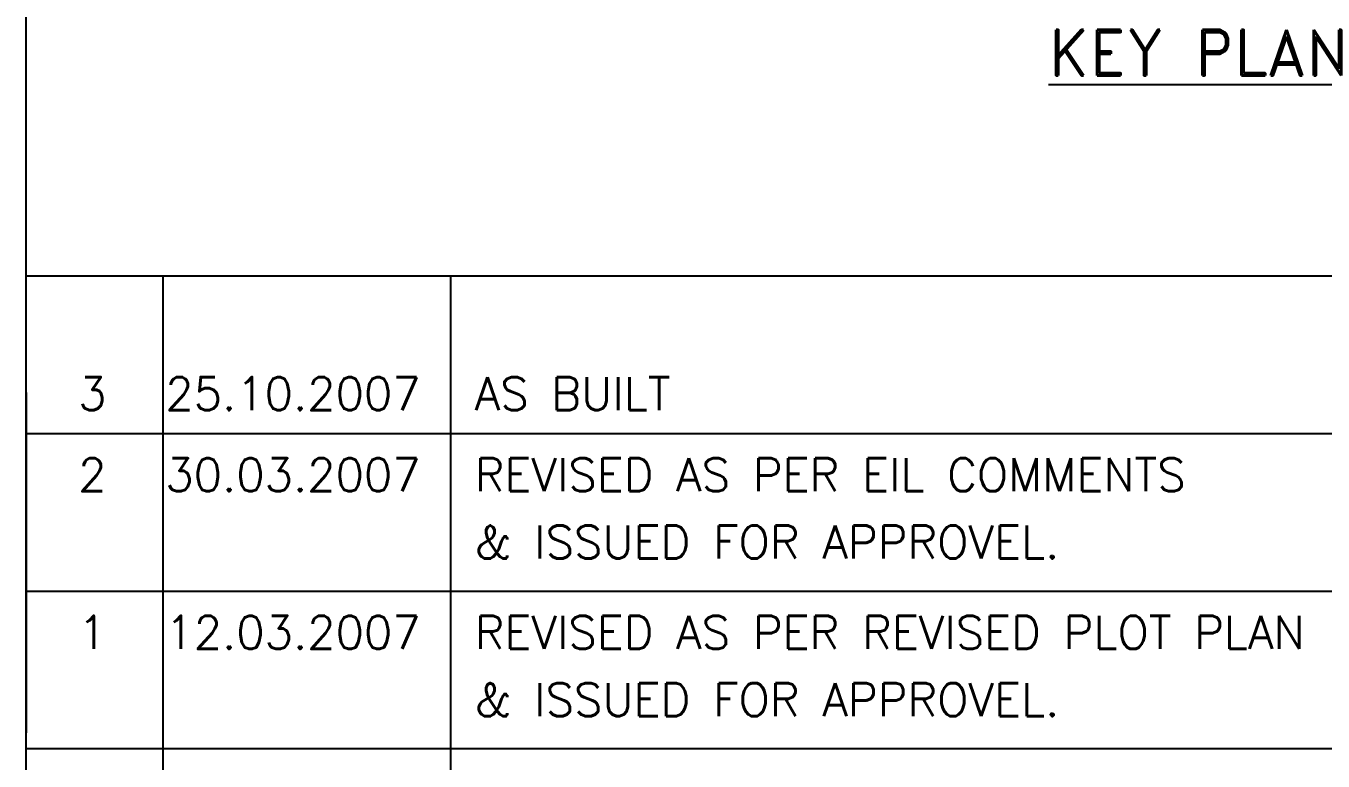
# Model space of a CAD drawing. Extents: x 278807 to 397707, y 326263 to 410363.
# Drawn here: x 380986 to 388820, y 339201 to 343641 of the extents above; entities that cross this region are included whole.
import ezdxf

# ---------------------------------------------------------------- set-up
doc = ezdxf.new("R2010")
doc.units = 0
doc.header["$LTSCALE"] = 400
doc.header["$MEASUREMENT"] = 0
doc.layers.get('0').update_dxf_attribs({"linetype": 'CONTINUOUS'})
doc.layers.add('TEXT', color=3, linetype='CONTINUOUS')
doc.styles.add('ROMANC', font='romand.shx', dxfattribs={"height": 3})
doc.styles.add('ROMANS', font='romans.shx', dxfattribs={"width": 0.9})

msp = doc.modelspace()

# ---------------------------------------------------------------- linework, layer by layer
at = {"color": 7}
for p, q in [((380985.639, 408667.026), (380985.639, 327015.105)), ((380986.323, 341426.304), (380986.323, 339371.736))]:
    msp.add_line(p, q, dxfattribs=at)
for p, q in [((380986.323, 342131.909), (396953.994, 342131.909)), ((381811.687, 342131.909), (381811.687, 337704.175)), ((383550.143, 342131.909), (383550.143, 337704.175)), ((380986.323, 341179.755), (396953.994, 341179.755)), ((380986.323, 340227.601), (396953.994, 340227.601)), ((380986.323, 339275.447), (396953.994, 339275.447))]:
    msp.add_line(p, q)

# ---------------------------------------------------------------- texts
at = {"layer": 'TEXT'}
for s, height, style, p in [('%%UKEY PLAN', 275, 'ROMANC', (387161.793, 343342.026)), ('3', 200, 'ROMANS', (381300.557, 341319.802)), ('25.10.2007', 200, 'ROMANS', (381827.323, 341319.802)), ('AS BUILT', 200, 'ROMANS', (383696.167, 341319.802)), ('2', 200, 'ROMANS', (381300.557, 340829.878)), ('30.03.2007', 200, 'ROMANS', (381827.323, 340829.878)), ('REVISED AS PER EIL COMMENTS ', 200, 'ROMANS', (383696.167, 340829.878)), ('& ISSUED FOR APPROVEL.', 200, 'ROMANS', (383696.167, 340423.686)), ('1', 200, 'ROMANS', (381300.557, 339877.724)), ('12.03.2007', 200, 'ROMANS', (381827.323, 339877.724)), ('REVISED AS PER REVISED PLOT PLAN ', 200, 'ROMANS', (383696.167, 339877.724)), ('& ISSUED FOR APPROVEL.', 200, 'ROMANS', (383696.167, 339471.532))]:
    msp.add_text(s, height=height, dxfattribs=dict(at, style=style)).set_placement(p)

doc.saveas('drawing.dxf')
